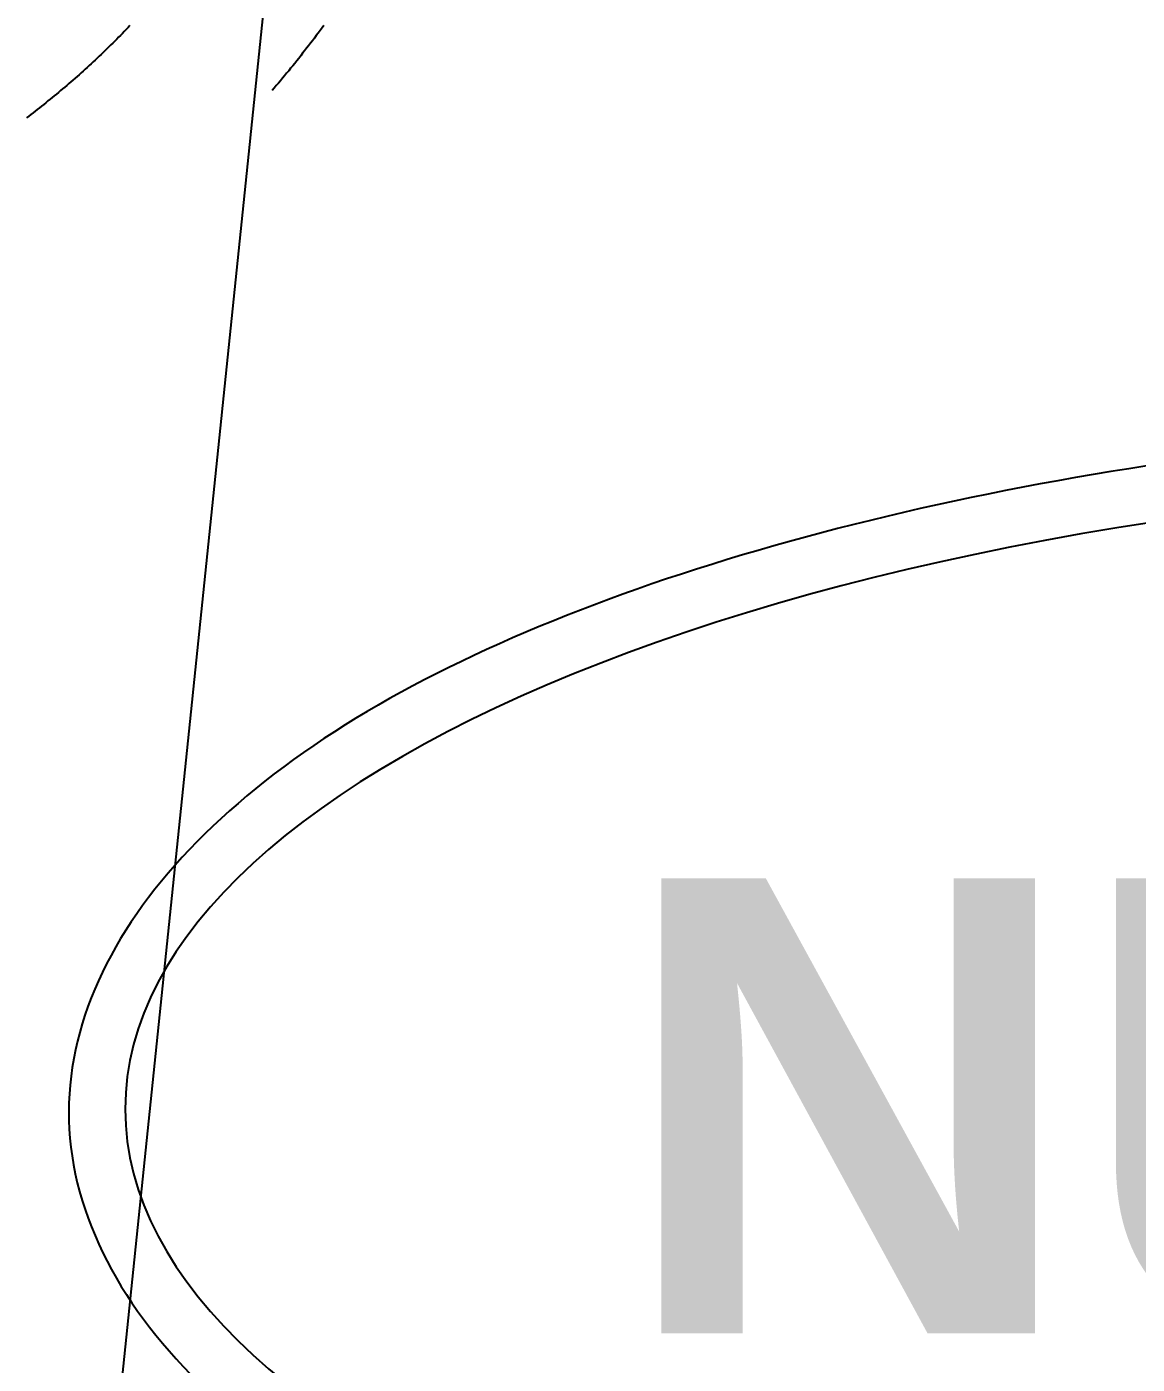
# Model space of a CAD drawing. Header units: millimetres. Extents: x 340 to 1003762, y 22 to 362022.
# Drawn here: x 421.1536 to 421.3488, y 90.5892 to 90.8243 of the extents above; entities that cross this region are included whole.
import ezdxf
from ezdxf.xclip import XClip

# ---------------------------------------------------------------- set-up
doc = ezdxf.new("R2010")
doc.units = ezdxf.units.MM
doc.header["$XCLIPFRAME"] = 0
for name, color, linetype in [('LSBB_P_002 - PLANTA 1° NIVEL SALA DE VENTAS$0$A-ACTIVOS NUEVOS', 20, 'Continuous'), ('LSBB_P_002 - PLANTA 1° NIVEL SALA DE VENTAS$0$A-Equipamiento acero inox', 8, 'Continuous'), ('LSBB_P_002 - PLANTA 1° NIVEL SALA DE VENTAS$0$A-TRAS-EQPM', 8, 'Continuous'), ('XREF', 7, 'Continuous')]:
    doc.layers.add(name, color=color, linetype=linetype)
doc.styles.add('LSBB_P_002 - PLANTA 1° NIVEL SALA DE VENTAS$0$ARIAL', font='')
doc.styles.get('LSBB_P_002 - PLANTA 1° NIVEL SALA DE VENTAS$0$ARIAL').set_extended_font_data('Arial', bold=True)

# ---------------------------------------------------------------- blocks, each defined once
blk = doc.blocks.new('LSBB_P_002 - PLANTA 1° NIVEL SALA DE VENTAS$0$A$C529333AF')
at = {"layer": 'LSBB_P_002 - PLANTA 1° NIVEL SALA DE VENTAS$0$A-ACTIVOS NUEVOS', "extrusion": (0, 0, -1)}
blk.add_ellipse((0, 0), major_axis=(0.28547, 0), ratio=0.388575, dxfattribs=at)
at = {"layer": 'LSBB_P_002 - PLANTA 1° NIVEL SALA DE VENTAS$0$A-ACTIVOS NUEVOS'}
blk.add_open_spline([(0.29547, 0), (0.29547, -0.02104), (0.28278, -0.04087), (0.24067, -0.07375), (0.21084, -0.08755), (0.06929, -0.12912), (-0.08926, -0.12717), (-0.24535, -0.07478), (-0.28423, -0.04797), (-0.30273, 0.01896), (-0.27766, 0.05233), (-0.18797, 0.09871), (-0.12179, 0.11431), (0.05236, 0.12627), (0.16304, 0.11016), (0.26978, 0.05723), (0.29547, 0.03028), (0.29547, 0)], degree=3, knots=[0, 0, 0, 0, 0.461791, 0.461791, 0.923583, 0.923583, 2.283227, 2.283227, 3.034626, 3.034626, 3.786024, 3.786024, 4.537423, 4.537423, 5.618495, 5.618495, 6.283185, 6.283185, 6.283185, 6.283185], dxfattribs=at)
at = {"layer": 'LSBB_P_002 - PLANTA 1° NIVEL SALA DE VENTAS$0$A-ACTIVOS NUEVOS', "insert": (0, 0), "char_height": 0.08, "attachment_point": 5, "style": 'LSBB_P_002 - PLANTA 1° NIVEL SALA DE VENTAS$0$ARIAL'}
blk.add_mtext_dynamic_manual_height_columns('NUEVO', width=0.5365515, gutter_width=0.7, heights=[0], dxfattribs=at)
blk = doc.blocks.new('LSBB_P_002 - PLANTA 1° NIVEL SALA DE VENTAS$0$laminadora')
at = {"layer": 'LSBB_P_002 - PLANTA 1° NIVEL SALA DE VENTAS$0$A-TRAS-EQPM'}
for p, q in [((-175655.938, 30482.027), (-175655.984, 30481.994)), ((-175655.893, 30482.061), (-175655.938, 30482.027)), ((-175656.252, 30481.79), (-175656.297, 30481.755)), ((-175656.208, 30481.824), (-175656.252, 30481.79)), ((-175656.163, 30481.858), (-175656.208, 30481.824)), ((-175656.118, 30481.892), (-175656.163, 30481.858)), ((-175656.074, 30481.926), (-175656.118, 30481.892)), ((-175656.029, 30481.96), (-175656.074, 30481.926)), ((-175655.984, 30481.994), (-175656.029, 30481.96)), ((-175656.518, 30481.581), (-175656.562, 30481.546)), ((-175656.474, 30481.616), (-175656.518, 30481.581)), ((-175656.43, 30481.651), (-175656.474, 30481.616)), ((-175656.385, 30481.686), (-175656.43, 30481.651)), ((-175656.341, 30481.721), (-175656.385, 30481.686)), ((-175656.297, 30481.755), (-175656.341, 30481.721)), ((-175652.07, 30481.361), (-175685.83, 30477.871)), ((-175656.823, 30481.332), (-175656.866, 30481.296)), ((-175656.779, 30481.368), (-175656.823, 30481.332)), ((-175656.736, 30481.404), (-175656.779, 30481.368)), ((-175656.693, 30481.44), (-175656.736, 30481.404)), ((-175656.649, 30481.475), (-175656.693, 30481.44)), ((-175656.605, 30481.511), (-175656.649, 30481.475)), ((-175656.562, 30481.546), (-175656.605, 30481.511)), ((-175656.995, 30481.187), (-175657.037, 30481.15)), ((-175656.952, 30481.223), (-175656.995, 30481.187)), ((-175656.909, 30481.26), (-175656.952, 30481.223)), ((-175656.866, 30481.296), (-175656.909, 30481.26)), ((-175656.035, 30478.517), (-175656.069, 30478.483)), ((-175656.001, 30478.55), (-175656.035, 30478.517)), ((-175655.967, 30478.583), (-175656.001, 30478.55)), ((-175655.932, 30478.616), (-175655.967, 30478.583)), ((-175655.897, 30478.649), (-175655.932, 30478.616)), ((-175656.272, 30478.28), (-175656.305, 30478.246)), ((-175656.238, 30478.314), (-175656.272, 30478.28)), ((-175656.205, 30478.348), (-175656.238, 30478.314)), ((-175656.171, 30478.382), (-175656.205, 30478.348)), ((-175656.137, 30478.416), (-175656.171, 30478.382)), ((-175656.103, 30478.45), (-175656.137, 30478.416)), ((-175656.069, 30478.483), (-175656.103, 30478.45)), ((-175656.503, 30478.038), (-175656.536, 30478.003)), ((-175656.47, 30478.073), (-175656.503, 30478.038)), ((-175656.437, 30478.108), (-175656.47, 30478.073)), ((-175656.405, 30478.143), (-175656.437, 30478.108)), ((-175656.372, 30478.177), (-175656.405, 30478.143)), ((-175656.338, 30478.212), (-175656.372, 30478.177)), ((-175656.305, 30478.246), (-175656.338, 30478.212)), ((-175656.729, 30477.791), (-175656.761, 30477.756)), ((-175656.697, 30477.827), (-175656.729, 30477.791)), ((-175656.665, 30477.862), (-175656.697, 30477.827)), ((-175656.633, 30477.898), (-175656.665, 30477.862)), ((-175656.6, 30477.933), (-175656.633, 30477.898)), ((-175656.568, 30477.968), (-175656.6, 30477.933)), ((-175656.536, 30478.003), (-175656.568, 30477.968)), ((-175656.918, 30477.576), (-175656.949, 30477.539)), ((-175656.887, 30477.612), (-175656.918, 30477.576)), ((-175656.855, 30477.648), (-175656.887, 30477.612)), ((-175656.824, 30477.684), (-175656.855, 30477.648)), ((-175656.792, 30477.72), (-175656.824, 30477.684)), ((-175656.761, 30477.756), (-175656.792, 30477.72)), ((-175657.133, 30477.319), (-175657.163, 30477.282)), ((-175657.103, 30477.356), (-175657.133, 30477.319)), ((-175657.072, 30477.393), (-175657.103, 30477.356)), ((-175657.041, 30477.43), (-175657.072, 30477.393)), ((-175657.011, 30477.466), (-175657.041, 30477.43)), ((-175656.98, 30477.503), (-175657.011, 30477.466)), ((-175656.949, 30477.539), (-175656.98, 30477.503)), ((-175657.313, 30477.096), (-175657.342, 30477.059)), ((-175657.283, 30477.134), (-175657.313, 30477.096)), ((-175657.253, 30477.171), (-175657.283, 30477.134)), ((-175657.223, 30477.208), (-175657.253, 30477.171)), ((-175657.193, 30477.245), (-175657.223, 30477.208)), ((-175657.163, 30477.282), (-175657.193, 30477.245)), ((-175657.488, 30476.869), (-175657.517, 30476.831)), ((-175657.459, 30476.907), (-175657.488, 30476.869)), ((-175657.43, 30476.945), (-175657.459, 30476.907)), ((-175657.401, 30476.983), (-175657.43, 30476.945)), ((-175657.372, 30477.021), (-175657.401, 30476.983)), ((-175657.342, 30477.059), (-175657.372, 30477.021))]:
    blk.add_line(p, q, dxfattribs=at)
blk = doc.blocks.new('LSBB_P_002 - PLANTA 1° NIVEL SALA DE VENTAS', base_point=(223.56961, 14.22023))
at = {"layer": 'LSBB_P_002 - PLANTA 1° NIVEL SALA DE VENTAS$0$A-ACTIVOS NUEVOS'}
blk.add_blockref('LSBB_P_002 - PLANTA 1° NIVEL SALA DE VENTAS$0$A$C529333AF', (836.74497, 305.45409), dxfattribs=at)
at = {"layer": 'LSBB_P_002 - PLANTA 1° NIVEL SALA DE VENTAS$0$A-Equipamiento acero inox', "extrusion": (0, 0, -1), "xscale": 0.01, "yscale": 0.01, "zscale": -0.01, "rotation": 90}
blk.add_blockref('LSBB_P_002 - PLANTA 1° NIVEL SALA DE VENTAS$0$laminadora', (-531.67384, 2062.20358, -0.00175), dxfattribs=at)

msp = doc.modelspace()

# ---------------------------------------------------------------- block references
at = {"layer": 'XREF'}
ref = msp.add_blockref('LSBB_P_002 - PLANTA 1° NIVEL SALA DE VENTAS', (-191.71902, -200.59983), dxfattribs=at)
XClip(ref).set_block_clipping_path([(755.454857474, 236.6800249606), (887.3150098981, 333.6713636781)])

doc.saveas('drawing.dxf')
